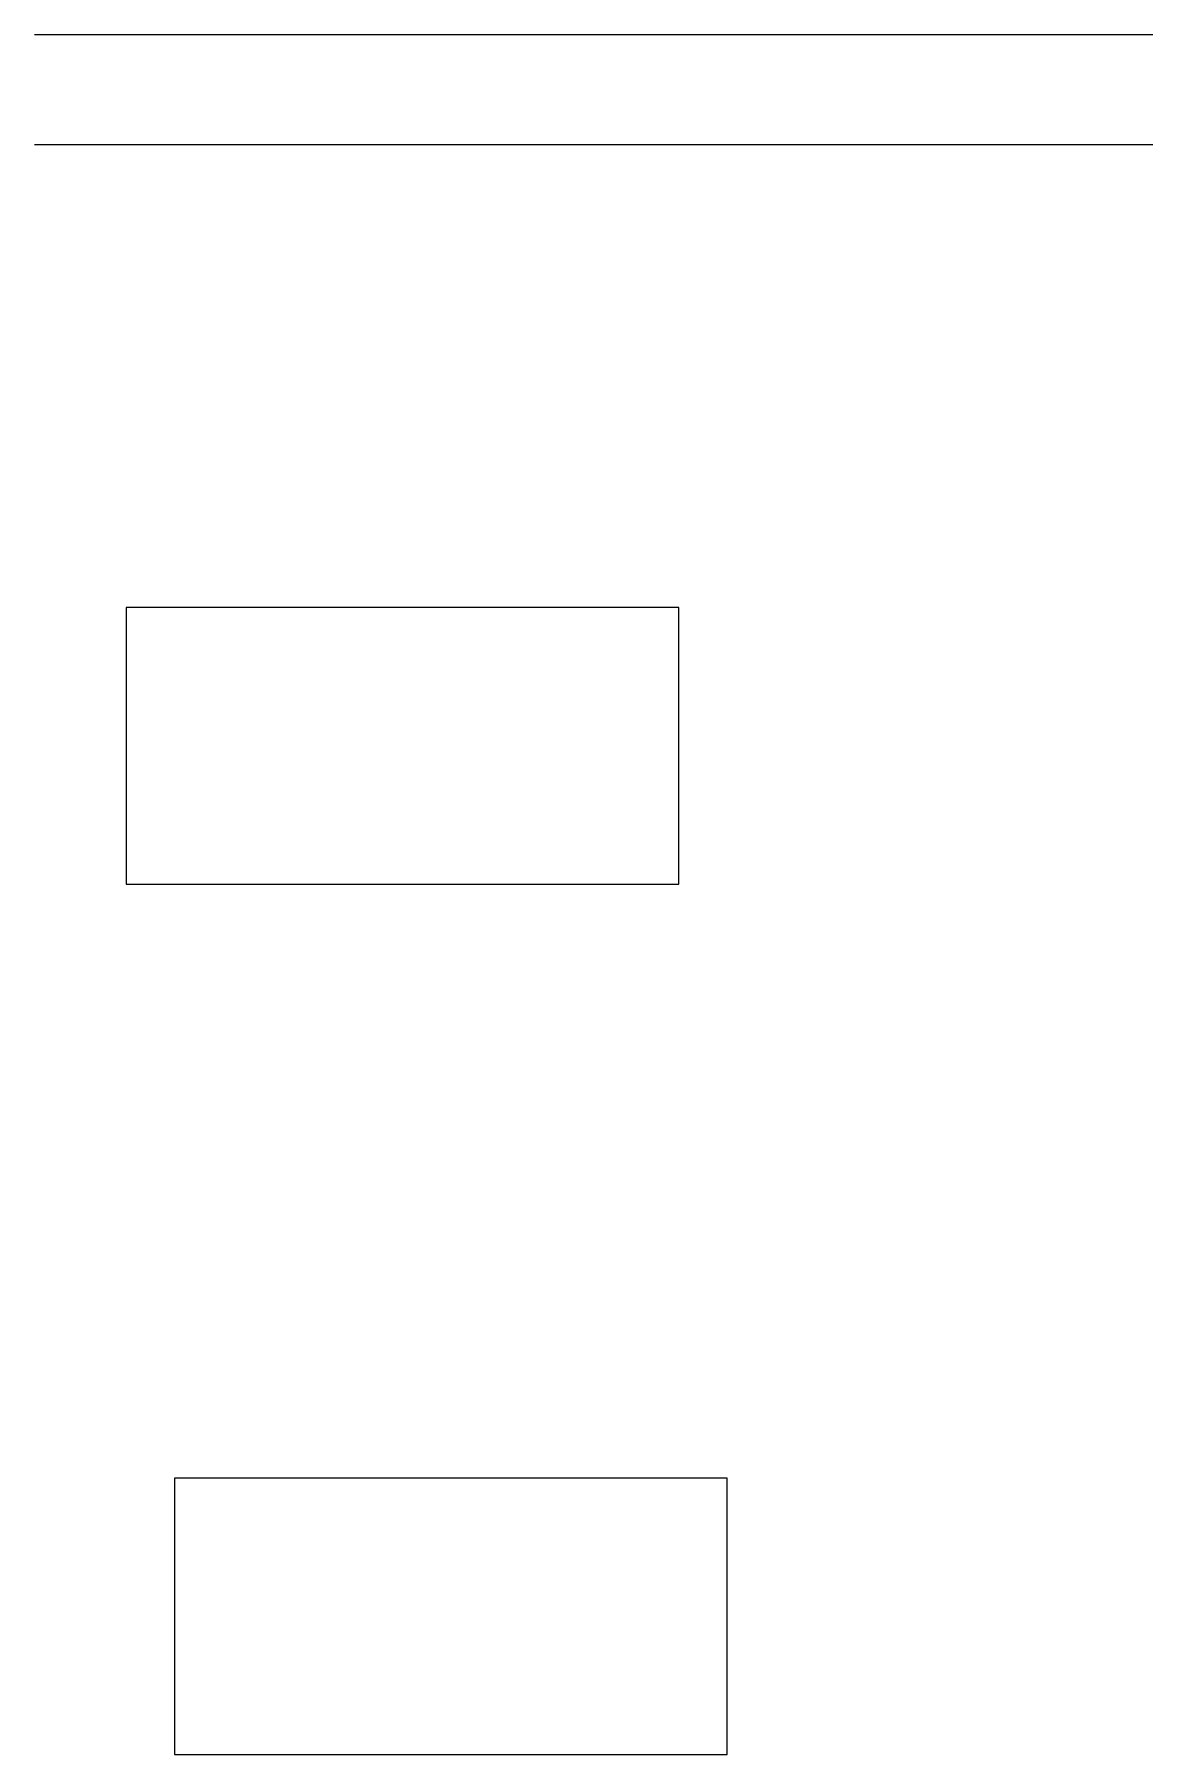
# Model space of a CAD drawing. Extents: x -19 to 297, y 0 to 420.
# Drawn here: x 125.17 to 130.19, y 241.49 to 249.27 of the extents above; entities that cross this region are included whole.
import ezdxf

# ---------------------------------------------------------------- set-up
doc = ezdxf.new("R2010")
doc.units = 0
doc.header["$MEASUREMENT"] = 0
doc.linetypes.add('K5LT_BASIC', pattern=[0])
doc.layers.add('Системный слой', color=7, linetype='Continuous')

# ---------------------------------------------------------------- blocks, each defined once
blk = doc.blocks.new('*U')
at = {"layer": 'Системный слой', "color": 5, "linetype": 'K5LT_BASIC'}
for p, q in [((128.0812, 246.676), (125.5812, 246.676)), ((125.5812, 246.676), (125.5812, 245.426)), ((128.0812, 245.426), (128.0812, 246.676)), ((125.5812, 245.426), (128.0812, 245.426)), ((128.2999, 242.7384), (125.7999, 242.7384)), ((125.7999, 242.7384), (125.7999, 241.4884)), ((128.2999, 241.4884), (128.2999, 242.7384)), ((125.7999, 241.4884), (128.2999, 241.4884))]:
    blk.add_line(p, q, dxfattribs=at)

msp = doc.modelspace()

# ---------------------------------------------------------------- linework, layer by layer
at = {"layer": 'Системный слой', "color": 5, "linetype": 'K5LT_BASIC'}
for p, q in [((125.1669, 249.2689), (131.1669, 249.2689)), ((131.1667, 248.7688), (125.1667, 248.7688))]:
    msp.add_line(p, q, dxfattribs=at)

# ---------------------------------------------------------------- block references
at = {"layer": 'Системный слой'}
msp.add_blockref('*U', (0, 0), dxfattribs=at)
msp.add_blockref('*U', (0, 0), dxfattribs=at)
msp.add_blockref('*U', (0, 0), dxfattribs=at)
msp.add_blockref('*U', (0, 0), dxfattribs=at)
msp.add_blockref('*U', (0, 0), dxfattribs=at)
msp.add_blockref('*U', (0, 0), dxfattribs=at)
msp.add_blockref('*U', (0, 0), dxfattribs=at)
msp.add_blockref('*U', (0, 0), dxfattribs=at)
msp.add_blockref('*U', (0, 0), dxfattribs=at)
msp.add_blockref('*U', (0, 0), dxfattribs=at)
msp.add_blockref('*U', (0, 0), dxfattribs=at)
msp.add_blockref('*U', (0, 0), dxfattribs=at)
msp.add_blockref('*U', (0, 0), dxfattribs=at)
msp.add_blockref('*U', (0, 0), dxfattribs=at)
msp.add_blockref('*U', (0, 0), dxfattribs=at)
msp.add_blockref('*U', (0, 0), dxfattribs=at)
msp.add_blockref('*U', (0, 0), dxfattribs=at)
msp.add_blockref('*U', (0, 0), dxfattribs=at)
msp.add_blockref('*U', (0, 0), dxfattribs=at)
msp.add_blockref('*U', (0, 0), dxfattribs=at)
msp.add_blockref('*U', (0, 0), dxfattribs=at)
msp.add_blockref('*U', (0, 0), dxfattribs=at)
msp.add_blockref('*U', (0, 0), dxfattribs=at)
msp.add_blockref('*U', (0, 0), dxfattribs=at)
msp.add_blockref('*U', (0, 0), dxfattribs=at)
msp.add_blockref('*U', (0, 0), dxfattribs=at)
msp.add_blockref('*U', (0, 0), dxfattribs=at)
msp.add_blockref('*U', (0, 0), dxfattribs=at)
msp.add_blockref('*U', (0, 0), dxfattribs=at)
msp.add_blockref('*U', (0, 0), dxfattribs=at)
msp.add_blockref('*U', (0, 0), dxfattribs=at)
msp.add_blockref('*U', (0, 0), dxfattribs=at)
msp.add_blockref('*U', (0, 0), dxfattribs=at)
msp.add_blockref('*U', (0, 0), dxfattribs=at)
msp.add_blockref('*U', (0, 0), dxfattribs=at)
msp.add_blockref('*U', (0, 0), dxfattribs=at)
msp.add_blockref('*U', (0, 0), dxfattribs=at)
msp.add_blockref('*U', (0, 0), dxfattribs=at)
msp.add_blockref('*U', (0, 0), dxfattribs=at)
msp.add_blockref('*U', (0, 0), dxfattribs=at)
msp.add_blockref('*U', (0, 0), dxfattribs=at)
msp.add_blockref('*U', (0, 0), dxfattribs=at)
msp.add_blockref('*U', (0, 0), dxfattribs=at)
msp.add_blockref('*U', (0, 0), dxfattribs=at)
msp.add_blockref('*U', (0, 0), dxfattribs=at)
msp.add_blockref('*U', (0, 0), dxfattribs=at)
msp.add_blockref('*U', (0, 0), dxfattribs=at)
msp.add_blockref('*U', (0, 0), dxfattribs=at)
msp.add_blockref('*U', (0, 0), dxfattribs=at)
msp.add_blockref('*U', (0, 0), dxfattribs=at)
msp.add_blockref('*U', (0, 0), dxfattribs=at)
msp.add_blockref('*U', (0, 0), dxfattribs=at)
msp.add_blockref('*U', (0, 0), dxfattribs=at)
msp.add_blockref('*U', (0, 0), dxfattribs=at)
msp.add_blockref('*U', (0, 0), dxfattribs=at)
msp.add_blockref('*U', (0, 0), dxfattribs=at)
msp.add_blockref('*U', (0, 0), dxfattribs=at)
msp.add_blockref('*U', (0, 0), dxfattribs=at)
msp.add_blockref('*U', (0, 0), dxfattribs=at)
msp.add_blockref('*U', (0, 0), dxfattribs=at)
msp.add_blockref('*U', (0, 0), dxfattribs=at)
msp.add_blockref('*U', (0, 0), dxfattribs=at)
msp.add_blockref('*U', (0, 0), dxfattribs=at)
msp.add_blockref('*U', (0, 0), dxfattribs=at)
msp.add_blockref('*U', (0, 0), dxfattribs=at)
msp.add_blockref('*U', (0, 0), dxfattribs=at)
msp.add_blockref('*U', (0, 0), dxfattribs=at)
msp.add_blockref('*U', (0, 0), dxfattribs=at)
msp.add_blockref('*U', (0, 0), dxfattribs=at)
msp.add_blockref('*U', (0, 0), dxfattribs=at)
msp.add_blockref('*U', (0, 0), dxfattribs=at)
msp.add_blockref('*U', (0, 0), dxfattribs=at)
msp.add_blockref('*U', (0, 0), dxfattribs=at)
msp.add_blockref('*U', (0, 0), dxfattribs=at)
msp.add_blockref('*U', (0, 0), dxfattribs=at)
msp.add_blockref('*U', (0, 0), dxfattribs=at)
msp.add_blockref('*U', (0, 0), dxfattribs=at)
msp.add_blockref('*U', (0, 0), dxfattribs=at)
msp.add_blockref('*U', (0, 0), dxfattribs=at)
msp.add_blockref('*U', (0, 0), dxfattribs=at)
msp.add_blockref('*U', (0, 0), dxfattribs=at)
msp.add_blockref('*U', (0, 0), dxfattribs=at)
msp.add_blockref('*U', (0, 0), dxfattribs=at)
msp.add_blockref('*U', (0, 0), dxfattribs=at)
msp.add_blockref('*U', (0, 0), dxfattribs=at)
msp.add_blockref('*U', (0, 0), dxfattribs=at)
msp.add_blockref('*U', (0, 0), dxfattribs=at)
msp.add_blockref('*U', (0, 0), dxfattribs=at)
msp.add_blockref('*U', (0, 0), dxfattribs=at)
msp.add_blockref('*U', (0, 0), dxfattribs=at)
msp.add_blockref('*U', (0, 0), dxfattribs=at)
msp.add_blockref('*U', (0, 0), dxfattribs=at)
msp.add_blockref('*U', (0, 0), dxfattribs=at)
msp.add_blockref('*U', (0, 0), dxfattribs=at)
msp.add_blockref('*U', (0, 0), dxfattribs=at)
msp.add_blockref('*U', (0, 0), dxfattribs=at)
msp.add_blockref('*U', (0, 0), dxfattribs=at)
msp.add_blockref('*U', (0, 0), dxfattribs=at)
msp.add_blockref('*U', (0, 0), dxfattribs=at)
msp.add_blockref('*U', (0, 0), dxfattribs=at)
msp.add_blockref('*U', (0, 0), dxfattribs=at)
msp.add_blockref('*U', (0, 0), dxfattribs=at)
msp.add_blockref('*U', (0, 0), dxfattribs=at)
msp.add_blockref('*U', (0, 0), dxfattribs=at)
msp.add_blockref('*U', (0, 0), dxfattribs=at)
msp.add_blockref('*U', (0, 0), dxfattribs=at)
msp.add_blockref('*U', (0, 0), dxfattribs=at)
msp.add_blockref('*U', (0, 0), dxfattribs=at)
msp.add_blockref('*U', (0, 0), dxfattribs=at)
msp.add_blockref('*U', (0, 0), dxfattribs=at)
msp.add_blockref('*U', (0, 0), dxfattribs=at)
msp.add_blockref('*U', (0, 0), dxfattribs=at)
msp.add_blockref('*U', (0, 0), dxfattribs=at)
msp.add_blockref('*U', (0, 0), dxfattribs=at)
msp.add_blockref('*U', (0, 0), dxfattribs=at)
msp.add_blockref('*U', (0, 0), dxfattribs=at)
msp.add_blockref('*U', (0, 0), dxfattribs=at)
msp.add_blockref('*U', (0, 0), dxfattribs=at)
msp.add_blockref('*U', (0, 0), dxfattribs=at)
msp.add_blockref('*U', (0, 0), dxfattribs=at)
msp.add_blockref('*U', (0, 0), dxfattribs=at)
msp.add_blockref('*U', (0, 0), dxfattribs=at)
msp.add_blockref('*U', (0, 0), dxfattribs=at)
msp.add_blockref('*U', (0, 0), dxfattribs=at)
msp.add_blockref('*U', (0, 0), dxfattribs=at)
msp.add_blockref('*U', (0, 0), dxfattribs=at)
msp.add_blockref('*U', (0, 0), dxfattribs=at)
msp.add_blockref('*U', (0, 0), dxfattribs=at)
msp.add_blockref('*U', (0, 0), dxfattribs=at)
msp.add_blockref('*U', (0, 0), dxfattribs=at)
msp.add_blockref('*U', (0, 0), dxfattribs=at)
msp.add_blockref('*U', (0, 0), dxfattribs=at)
msp.add_blockref('*U', (0, 0), dxfattribs=at)
msp.add_blockref('*U', (0, 0), dxfattribs=at)
msp.add_blockref('*U', (0, 0), dxfattribs=at)
msp.add_blockref('*U', (0, 0), dxfattribs=at)
msp.add_blockref('*U', (0, 0), dxfattribs=at)
msp.add_blockref('*U', (0, 0), dxfattribs=at)
msp.add_blockref('*U', (0, 0), dxfattribs=at)
msp.add_blockref('*U', (0, 0), dxfattribs=at)
msp.add_blockref('*U', (0, 0), dxfattribs=at)
msp.add_blockref('*U', (0, 0), dxfattribs=at)
msp.add_blockref('*U', (0, 0), dxfattribs=at)
msp.add_blockref('*U', (0, 0), dxfattribs=at)
msp.add_blockref('*U', (0, 0), dxfattribs=at)
msp.add_blockref('*U', (0, 0), dxfattribs=at)
msp.add_blockref('*U', (0, 0), dxfattribs=at)
msp.add_blockref('*U', (0, 0), dxfattribs=at)
msp.add_blockref('*U', (0, 0), dxfattribs=at)
msp.add_blockref('*U', (0, 0), dxfattribs=at)
msp.add_blockref('*U', (0, 0), dxfattribs=at)
msp.add_blockref('*U', (0, 0), dxfattribs=at)
msp.add_blockref('*U', (0, 0), dxfattribs=at)
msp.add_blockref('*U', (0, 0), dxfattribs=at)
msp.add_blockref('*U', (0, 0), dxfattribs=at)
msp.add_blockref('*U', (0, 0), dxfattribs=at)
msp.add_blockref('*U', (0, 0), dxfattribs=at)
msp.add_blockref('*U', (0, 0), dxfattribs=at)
msp.add_blockref('*U', (0, 0), dxfattribs=at)
msp.add_blockref('*U', (0, 0), dxfattribs=at)
msp.add_blockref('*U', (0, 0), dxfattribs=at)
msp.add_blockref('*U', (0, 0), dxfattribs=at)
msp.add_blockref('*U', (0, 0), dxfattribs=at)
msp.add_blockref('*U', (0, 0), dxfattribs=at)
msp.add_blockref('*U', (0, 0), dxfattribs=at)
msp.add_blockref('*U', (0, 0), dxfattribs=at)
msp.add_blockref('*U', (0, 0), dxfattribs=at)
msp.add_blockref('*U', (0, 0), dxfattribs=at)
msp.add_blockref('*U', (0, 0), dxfattribs=at)
msp.add_blockref('*U', (0, 0), dxfattribs=at)
msp.add_blockref('*U', (0, 0), dxfattribs=at)
msp.add_blockref('*U', (0, 0), dxfattribs=at)
msp.add_blockref('*U', (0, 0), dxfattribs=at)
msp.add_blockref('*U', (0, 0), dxfattribs=at)
msp.add_blockref('*U', (0, 0), dxfattribs=at)
msp.add_blockref('*U', (0, 0), dxfattribs=at)
msp.add_blockref('*U', (0, 0), dxfattribs=at)
msp.add_blockref('*U', (0, 0), dxfattribs=at)
msp.add_blockref('*U', (0, 0), dxfattribs=at)
msp.add_blockref('*U', (0, 0), dxfattribs=at)
msp.add_blockref('*U', (0, 0), dxfattribs=at)
msp.add_blockref('*U', (0, 0), dxfattribs=at)
msp.add_blockref('*U', (0, 0), dxfattribs=at)
msp.add_blockref('*U', (0, 0), dxfattribs=at)
msp.add_blockref('*U', (0, 0), dxfattribs=at)
msp.add_blockref('*U', (0, 0), dxfattribs=at)
msp.add_blockref('*U', (0, 0), dxfattribs=at)
msp.add_blockref('*U', (0, 0), dxfattribs=at)
msp.add_blockref('*U', (0, 0), dxfattribs=at)
msp.add_blockref('*U', (0, 0), dxfattribs=at)
msp.add_blockref('*U', (0, 0), dxfattribs=at)
msp.add_blockref('*U', (0, 0), dxfattribs=at)
msp.add_blockref('*U', (0, 0), dxfattribs=at)
msp.add_blockref('*U', (0, 0), dxfattribs=at)
msp.add_blockref('*U', (0, 0), dxfattribs=at)
msp.add_blockref('*U', (0, 0), dxfattribs=at)
msp.add_blockref('*U', (0, 0), dxfattribs=at)
msp.add_blockref('*U', (0, 0), dxfattribs=at)
msp.add_blockref('*U', (0, 0), dxfattribs=at)
msp.add_blockref('*U', (0, 0), dxfattribs=at)
msp.add_blockref('*U', (0, 0), dxfattribs=at)
msp.add_blockref('*U', (0, 0), dxfattribs=at)
msp.add_blockref('*U', (0, 0), dxfattribs=at)
msp.add_blockref('*U', (0, 0), dxfattribs=at)
msp.add_blockref('*U', (0, 0), dxfattribs=at)
msp.add_blockref('*U', (0, 0), dxfattribs=at)
msp.add_blockref('*U', (0, 0), dxfattribs=at)
msp.add_blockref('*U', (0, 0), dxfattribs=at)
msp.add_blockref('*U', (0, 0), dxfattribs=at)
msp.add_blockref('*U', (0, 0), dxfattribs=at)
msp.add_blockref('*U', (0, 0), dxfattribs=at)
msp.add_blockref('*U', (0, 0), dxfattribs=at)
msp.add_blockref('*U', (0, 0), dxfattribs=at)
msp.add_blockref('*U', (0, 0), dxfattribs=at)
msp.add_blockref('*U', (0, 0), dxfattribs=at)
msp.add_blockref('*U', (0, 0), dxfattribs=at)
msp.add_blockref('*U', (0, 0), dxfattribs=at)
msp.add_blockref('*U', (0, 0), dxfattribs=at)
msp.add_blockref('*U', (0, 0), dxfattribs=at)
msp.add_blockref('*U', (0, 0), dxfattribs=at)
msp.add_blockref('*U', (0, 0), dxfattribs=at)
msp.add_blockref('*U', (0, 0), dxfattribs=at)
msp.add_blockref('*U', (0, 0), dxfattribs=at)
msp.add_blockref('*U', (0, 0), dxfattribs=at)
msp.add_blockref('*U', (0, 0), dxfattribs=at)
msp.add_blockref('*U', (0, 0), dxfattribs=at)
msp.add_blockref('*U', (0, 0), dxfattribs=at)
msp.add_blockref('*U', (0, 0), dxfattribs=at)
msp.add_blockref('*U', (0, 0), dxfattribs=at)
msp.add_blockref('*U', (0, 0), dxfattribs=at)
msp.add_blockref('*U', (0, 0), dxfattribs=at)
msp.add_blockref('*U', (0, 0), dxfattribs=at)
msp.add_blockref('*U', (0, 0), dxfattribs=at)
msp.add_blockref('*U', (0, 0), dxfattribs=at)
msp.add_blockref('*U', (0, 0), dxfattribs=at)
msp.add_blockref('*U', (0, 0), dxfattribs=at)
msp.add_blockref('*U', (0, 0), dxfattribs=at)
msp.add_blockref('*U', (0, 0), dxfattribs=at)
msp.add_blockref('*U', (0, 0), dxfattribs=at)
msp.add_blockref('*U', (0, 0), dxfattribs=at)
msp.add_blockref('*U', (0, 0), dxfattribs=at)
msp.add_blockref('*U', (0, 0), dxfattribs=at)
msp.add_blockref('*U', (0, 0), dxfattribs=at)
msp.add_blockref('*U', (0, 0), dxfattribs=at)
msp.add_blockref('*U', (0, 0), dxfattribs=at)
msp.add_blockref('*U', (0, 0), dxfattribs=at)
msp.add_blockref('*U', (0, 0), dxfattribs=at)
msp.add_blockref('*U', (0, 0), dxfattribs=at)
msp.add_blockref('*U', (0, 0), dxfattribs=at)
msp.add_blockref('*U', (0, 0), dxfattribs=at)
msp.add_blockref('*U', (0, 0), dxfattribs=at)
msp.add_blockref('*U', (0, 0), dxfattribs=at)
msp.add_blockref('*U', (0, 0), dxfattribs=at)
msp.add_blockref('*U', (0, 0), dxfattribs=at)
msp.add_blockref('*U', (0, 0), dxfattribs=at)
msp.add_blockref('*U', (0, 0), dxfattribs=at)
msp.add_blockref('*U', (0, 0), dxfattribs=at)
msp.add_blockref('*U', (0, 0), dxfattribs=at)
msp.add_blockref('*U', (0, 0), dxfattribs=at)
msp.add_blockref('*U', (0, 0), dxfattribs=at)
msp.add_blockref('*U', (0, 0), dxfattribs=at)
msp.add_blockref('*U', (0, 0), dxfattribs=at)
msp.add_blockref('*U', (0, 0), dxfattribs=at)
msp.add_blockref('*U', (0, 0), dxfattribs=at)
msp.add_blockref('*U', (0, 0), dxfattribs=at)
msp.add_blockref('*U', (0, 0), dxfattribs=at)
msp.add_blockref('*U', (0, 0), dxfattribs=at)
msp.add_blockref('*U', (0, 0), dxfattribs=at)
msp.add_blockref('*U', (0, 0), dxfattribs=at)
msp.add_blockref('*U', (0, 0), dxfattribs=at)
msp.add_blockref('*U', (0, 0), dxfattribs=at)
msp.add_blockref('*U', (0, 0), dxfattribs=at)
msp.add_blockref('*U', (0, 0), dxfattribs=at)
msp.add_blockref('*U', (0, 0), dxfattribs=at)
msp.add_blockref('*U', (0, 0), dxfattribs=at)
msp.add_blockref('*U', (0, 0), dxfattribs=at)
msp.add_blockref('*U', (0, 0), dxfattribs=at)
msp.add_blockref('*U', (0, 0), dxfattribs=at)
msp.add_blockref('*U', (0, 0), dxfattribs=at)
msp.add_blockref('*U', (0, 0), dxfattribs=at)
msp.add_blockref('*U', (0, 0), dxfattribs=at)
msp.add_blockref('*U', (0, 0), dxfattribs=at)
msp.add_blockref('*U', (0, 0), dxfattribs=at)
msp.add_blockref('*U', (0, 0), dxfattribs=at)
msp.add_blockref('*U', (0, 0), dxfattribs=at)
msp.add_blockref('*U', (0, 0), dxfattribs=at)
msp.add_blockref('*U', (0, 0), dxfattribs=at)
msp.add_blockref('*U', (0, 0), dxfattribs=at)
msp.add_blockref('*U', (0, 0), dxfattribs=at)
msp.add_blockref('*U', (0, 0), dxfattribs=at)
msp.add_blockref('*U', (0, 0), dxfattribs=at)
msp.add_blockref('*U', (0, 0), dxfattribs=at)
msp.add_blockref('*U', (0, 0), dxfattribs=at)
msp.add_blockref('*U', (0, 0), dxfattribs=at)
msp.add_blockref('*U', (0, 0), dxfattribs=at)
msp.add_blockref('*U', (0, 0), dxfattribs=at)
msp.add_blockref('*U', (0, 0), dxfattribs=at)
msp.add_blockref('*U', (0, 0), dxfattribs=at)
msp.add_blockref('*U', (0, 0), dxfattribs=at)
msp.add_blockref('*U', (0, 0), dxfattribs=at)
msp.add_blockref('*U', (0, 0), dxfattribs=at)
msp.add_blockref('*U', (0, 0), dxfattribs=at)
msp.add_blockref('*U', (0, 0), dxfattribs=at)
msp.add_blockref('*U', (0, 0), dxfattribs=at)
msp.add_blockref('*U', (0, 0), dxfattribs=at)
msp.add_blockref('*U', (0, 0), dxfattribs=at)
msp.add_blockref('*U', (0, 0), dxfattribs=at)
msp.add_blockref('*U', (0, 0), dxfattribs=at)
msp.add_blockref('*U', (0, 0), dxfattribs=at)
msp.add_blockref('*U', (0, 0), dxfattribs=at)
msp.add_blockref('*U', (0, 0), dxfattribs=at)
msp.add_blockref('*U', (0, 0), dxfattribs=at)
msp.add_blockref('*U', (0, 0), dxfattribs=at)
msp.add_blockref('*U', (0, 0), dxfattribs=at)
msp.add_blockref('*U', (0, 0), dxfattribs=at)
msp.add_blockref('*U', (0, 0), dxfattribs=at)
msp.add_blockref('*U', (0, 0), dxfattribs=at)
msp.add_blockref('*U', (0, 0), dxfattribs=at)
msp.add_blockref('*U', (0, 0), dxfattribs=at)
msp.add_blockref('*U', (0, 0), dxfattribs=at)
msp.add_blockref('*U', (0, 0), dxfattribs=at)
msp.add_blockref('*U', (0, 0), dxfattribs=at)
msp.add_blockref('*U', (0, 0), dxfattribs=at)
msp.add_blockref('*U', (0, 0), dxfattribs=at)
msp.add_blockref('*U', (0, 0), dxfattribs=at)
msp.add_blockref('*U', (0, 0), dxfattribs=at)
msp.add_blockref('*U', (0, 0), dxfattribs=at)
msp.add_blockref('*U', (0, 0), dxfattribs=at)
msp.add_blockref('*U', (0, 0), dxfattribs=at)
msp.add_blockref('*U', (0, 0), dxfattribs=at)
msp.add_blockref('*U', (0, 0), dxfattribs=at)
msp.add_blockref('*U', (0, 0), dxfattribs=at)
msp.add_blockref('*U', (0, 0), dxfattribs=at)
msp.add_blockref('*U', (0, 0), dxfattribs=at)
msp.add_blockref('*U', (0, 0), dxfattribs=at)
msp.add_blockref('*U', (0, 0), dxfattribs=at)
msp.add_blockref('*U', (0, 0), dxfattribs=at)
msp.add_blockref('*U', (0, 0), dxfattribs=at)
msp.add_blockref('*U', (0, 0), dxfattribs=at)
msp.add_blockref('*U', (0, 0), dxfattribs=at)
msp.add_blockref('*U', (0, 0), dxfattribs=at)
msp.add_blockref('*U', (0, 0), dxfattribs=at)
msp.add_blockref('*U', (0, 0), dxfattribs=at)
msp.add_blockref('*U', (0, 0), dxfattribs=at)
msp.add_blockref('*U', (0, 0), dxfattribs=at)
msp.add_blockref('*U', (0, 0), dxfattribs=at)
msp.add_blockref('*U', (0, 0), dxfattribs=at)
msp.add_blockref('*U', (0, 0), dxfattribs=at)
msp.add_blockref('*U', (0, 0), dxfattribs=at)
msp.add_blockref('*U', (0, 0), dxfattribs=at)
msp.add_blockref('*U', (0, 0), dxfattribs=at)
msp.add_blockref('*U', (0, 0), dxfattribs=at)
msp.add_blockref('*U', (0, 0), dxfattribs=at)
msp.add_blockref('*U', (0, 0), dxfattribs=at)
msp.add_blockref('*U', (0, 0), dxfattribs=at)
msp.add_blockref('*U', (0, 0), dxfattribs=at)
msp.add_blockref('*U', (0, 0), dxfattribs=at)
msp.add_blockref('*U', (0, 0), dxfattribs=at)
msp.add_blockref('*U', (0, 0), dxfattribs=at)
msp.add_blockref('*U', (0, 0), dxfattribs=at)
msp.add_blockref('*U', (0, 0), dxfattribs=at)
msp.add_blockref('*U', (0, 0), dxfattribs=at)
msp.add_blockref('*U', (0, 0), dxfattribs=at)
msp.add_blockref('*U', (0, 0), dxfattribs=at)
msp.add_blockref('*U', (0, 0), dxfattribs=at)
msp.add_blockref('*U', (0, 0), dxfattribs=at)
msp.add_blockref('*U', (0, 0), dxfattribs=at)
msp.add_blockref('*U', (0, 0), dxfattribs=at)
msp.add_blockref('*U', (0, 0), dxfattribs=at)
msp.add_blockref('*U', (0, 0), dxfattribs=at)
msp.add_blockref('*U', (0, 0), dxfattribs=at)
msp.add_blockref('*U', (0, 0), dxfattribs=at)
msp.add_blockref('*U', (0, 0), dxfattribs=at)
msp.add_blockref('*U', (0, 0), dxfattribs=at)
msp.add_blockref('*U', (0, 0), dxfattribs=at)
msp.add_blockref('*U', (0, 0), dxfattribs=at)
msp.add_blockref('*U', (0, 0), dxfattribs=at)
msp.add_blockref('*U', (0, 0), dxfattribs=at)
msp.add_blockref('*U', (0, 0), dxfattribs=at)
msp.add_blockref('*U', (0, 0), dxfattribs=at)
msp.add_blockref('*U', (0, 0), dxfattribs=at)
msp.add_blockref('*U', (0, 0), dxfattribs=at)
msp.add_blockref('*U', (0, 0), dxfattribs=at)
msp.add_blockref('*U', (0, 0), dxfattribs=at)
msp.add_blockref('*U', (0, 0), dxfattribs=at)
msp.add_blockref('*U', (0, 0), dxfattribs=at)
msp.add_blockref('*U', (0, 0), dxfattribs=at)
msp.add_blockref('*U', (0, 0), dxfattribs=at)
msp.add_blockref('*U', (0, 0), dxfattribs=at)
msp.add_blockref('*U', (0, 0), dxfattribs=at)
msp.add_blockref('*U', (0, 0), dxfattribs=at)
msp.add_blockref('*U', (0, 0), dxfattribs=at)
msp.add_blockref('*U', (0, 0), dxfattribs=at)
msp.add_blockref('*U', (0, 0), dxfattribs=at)
msp.add_blockref('*U', (0, 0), dxfattribs=at)
msp.add_blockref('*U', (0, 0), dxfattribs=at)
msp.add_blockref('*U', (0, 0), dxfattribs=at)
msp.add_blockref('*U', (0, 0), dxfattribs=at)
msp.add_blockref('*U', (0, 0), dxfattribs=at)
msp.add_blockref('*U', (0, 0), dxfattribs=at)
msp.add_blockref('*U', (0, 0), dxfattribs=at)
msp.add_blockref('*U', (0, 0), dxfattribs=at)
msp.add_blockref('*U', (0, 0), dxfattribs=at)
msp.add_blockref('*U', (0, 0), dxfattribs=at)
msp.add_blockref('*U', (0, 0), dxfattribs=at)
msp.add_blockref('*U', (0, 0), dxfattribs=at)
msp.add_blockref('*U', (0, 0), dxfattribs=at)
msp.add_blockref('*U', (0, 0), dxfattribs=at)
msp.add_blockref('*U', (0, 0), dxfattribs=at)
msp.add_blockref('*U', (0, 0), dxfattribs=at)
msp.add_blockref('*U', (0, 0), dxfattribs=at)
msp.add_blockref('*U', (0, 0), dxfattribs=at)
msp.add_blockref('*U', (0, 0), dxfattribs=at)
msp.add_blockref('*U', (0, 0), dxfattribs=at)
msp.add_blockref('*U', (0, 0), dxfattribs=at)
msp.add_blockref('*U', (0, 0), dxfattribs=at)
msp.add_blockref('*U', (0, 0), dxfattribs=at)
msp.add_blockref('*U', (0, 0), dxfattribs=at)
msp.add_blockref('*U', (0, 0), dxfattribs=at)
msp.add_blockref('*U', (0, 0), dxfattribs=at)
msp.add_blockref('*U', (0, 0), dxfattribs=at)
msp.add_blockref('*U', (0, 0), dxfattribs=at)
msp.add_blockref('*U', (0, 0), dxfattribs=at)
msp.add_blockref('*U', (0, 0), dxfattribs=at)
msp.add_blockref('*U', (0, 0), dxfattribs=at)
msp.add_blockref('*U', (0, 0), dxfattribs=at)
msp.add_blockref('*U', (0, 0), dxfattribs=at)
msp.add_blockref('*U', (0, 0), dxfattribs=at)
msp.add_blockref('*U', (0, 0), dxfattribs=at)
msp.add_blockref('*U', (0, 0), dxfattribs=at)
msp.add_blockref('*U', (0, 0), dxfattribs=at)
msp.add_blockref('*U', (0, 0), dxfattribs=at)
msp.add_blockref('*U', (0, 0), dxfattribs=at)
msp.add_blockref('*U', (0, 0), dxfattribs=at)
msp.add_blockref('*U', (0, 0), dxfattribs=at)
msp.add_blockref('*U', (0, 0), dxfattribs=at)
msp.add_blockref('*U', (0, 0), dxfattribs=at)
msp.add_blockref('*U', (0, 0), dxfattribs=at)
msp.add_blockref('*U', (0, 0), dxfattribs=at)
msp.add_blockref('*U', (0, 0), dxfattribs=at)
msp.add_blockref('*U', (0, 0), dxfattribs=at)
msp.add_blockref('*U', (0, 0), dxfattribs=at)
msp.add_blockref('*U', (0, 0), dxfattribs=at)
msp.add_blockref('*U', (0, 0), dxfattribs=at)
msp.add_blockref('*U', (0, 0), dxfattribs=at)
msp.add_blockref('*U', (0, 0), dxfattribs=at)
msp.add_blockref('*U', (0, 0), dxfattribs=at)
msp.add_blockref('*U', (0, 0), dxfattribs=at)
msp.add_blockref('*U', (0, 0), dxfattribs=at)
msp.add_blockref('*U', (0, 0), dxfattribs=at)

doc.saveas('drawing.dxf')
